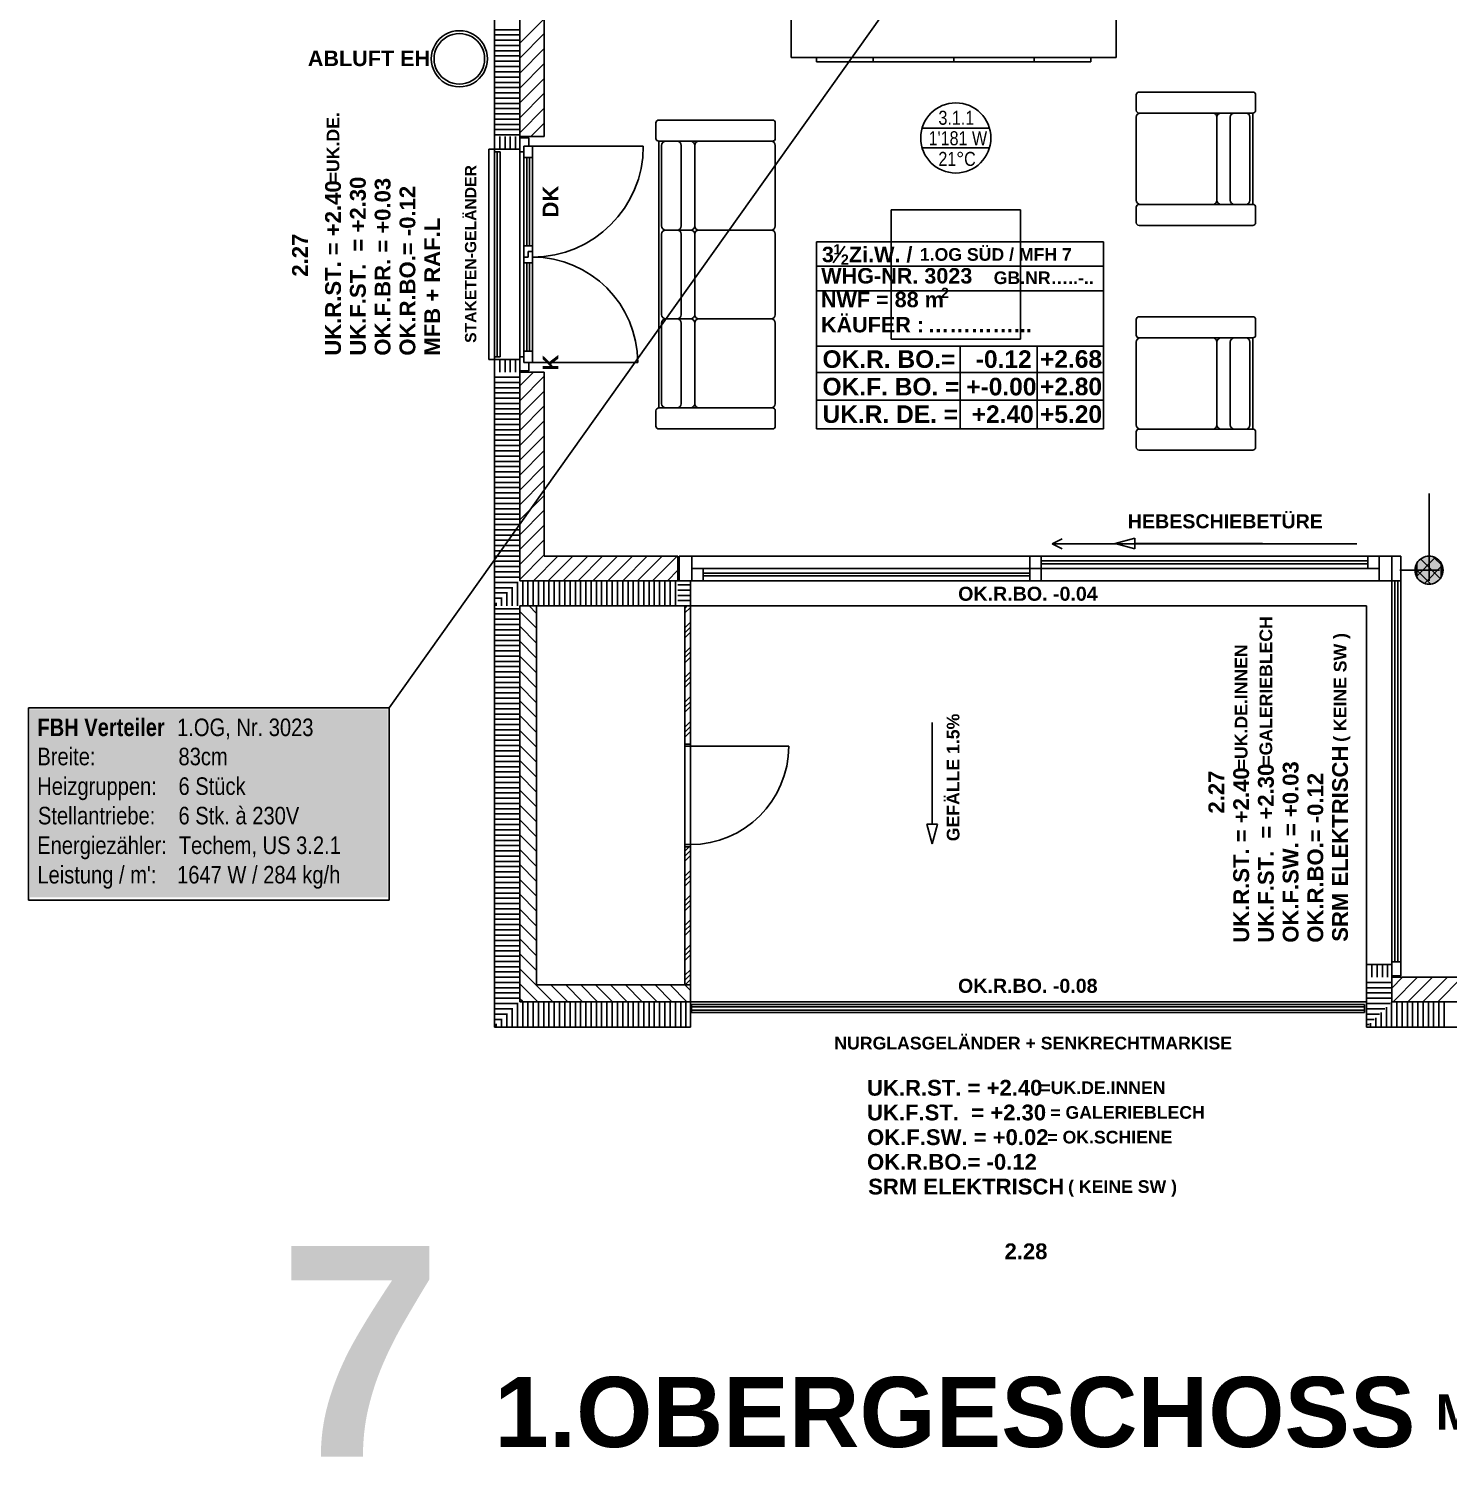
# Model space of a CAD drawing. Extents: x -13068 to 19137, y -13507 to 12485.
# Drawn here: x -13068 to -2957, y -12809 to -2637 of the extents above; entities that cross this region are included whole.
import ezdxf

# ---------------------------------------------------------------- set-up
doc = ezdxf.new("R2010")
doc.units = 0
doc.header["$LTSCALE"] = 50
doc.layers.get('0').update_dxf_attribs({"lineweight": 18})
for name, color, linetype, lineweight, true_color in [('A04_1.OGHaus 7$0$010 Aussenwände', 9, 'Continuous', 25, 0x808080), ('A04_1.OGHaus 7$0$010 Aussenwände Bauteilschraffuren', 9, 'Continuous', 25, 0x808080), ('A04_1.OGHaus 7$0$010 Aussenwände Schichttrennlinien', 9, 'Continuous', 25, 0x808080), ('A04_1.OGHaus 7$0$010 Fenster', 9, 'Continuous', 25, 0x808080), ('A04_1.OGHaus 7$0$010 Türen', 9, 'Continuous', 25, 0x808080), ('A04_1.OGHaus 7$0$020 Stützen', 9, 'Continuous', 25, 0x808080), ('A04_1.OGHaus 7$0$020 Stützen Bauteilschraffuren', 9, 'Continuous', 25, 0x808080), ('A04_1.OGHaus 7$0$060 Möbel Einbau', 9, 'Continuous', 25, 0x808080), ('A04_1.OGHaus 7$0$065 Möbel Einrichtung', 9, 'Continuous', 25, 0x808080), ('A04_1.OGHaus 7$0$090 Schraffuren Bauteilschraffuren', 9, 'Continuous', 25, 0x808080), ('A04_1.OGHaus 7$0$155 Beschriftungen Projekt', 9, 'Continuous', 25, 0x808080), ('A_OG01_Haus 7$0$MRI XREF', 9, 'Continuous', 25, 0x808080), ('H-RAUMNUMMERN', 240, 'Continuous', 25, 0xff003f), ('H-TEXT', 240, 'Continuous', 25, 0xff003f), ('MRI XREF', 9, 'Continuous', 25, 0x808080)]:
    doc.layers.add(name, color=color, linetype=linetype, lineweight=lineweight, true_color=true_color)
doc.styles.add('MRI', font='ARIALN.TTF')
doc.styles.get("Standard").update_dxf_attribs({"font": 'ARIALN.TTF'})

# ---------------------------------------------------------------- blocks, each defined once
blk = doc.blocks.new('Blockreferenz-A0MMLJN3LK', base_point=(-11667, -13507))
at = {"layer": 'A04_1.OGHaus 7$0$010 Aussenwände', "color": 0, "linetype": 'ByBlock', "lineweight": -2}
for p, q in [((-9750, -1555), (-9750, -3405)), ((-9395, -3405), (-9395, -2345)), ((-9750, -3405), (-9750, -3495)), ((-9570, -3405), (-9570, -3495)), ((-9570, -3495), (-9570, -3405)), ((-9570, -3405), (-9505, -3405)), ((-9505, -3405), (-9395, -3405)), ((-9750, -3495), (-9570, -3495)), ((-9750, -3515), (-9710, -3515)), ((-9750, -4975), (-9750, -3515)), ((-9730, -4975), (-9730, -3515)), ((-9710, -3515), (-9710, -4975)), ((-9710, -4975), (-9750, -4975)), ((-9750, -5085), (-9750, -4995)), ((-9750, -4995), (-9570, -4995)), ((-9750, -5085), (-9750, -6750)), ((-9570, -5085), (-9570, -4995)), ((-9570, -4995), (-9570, -5085)), ((-9570, -5085), (-9505, -5085)), ((-9505, -5085), (-9395, -5085)), ((-9395, -6395), (-9395, -5085)), ((-8445, -6395), (-9395, -6395)), ((-8445, -6570), (-8445, -6395)), ((-3360, -6570), (-3360, -6395)), ((-8445, -6570), (-8355, -6570)), ((-8355, -6570), (-8445, -6570)), ((-8355, -6750), (-8355, -6570)), ((-3360, -6750), (-3360, -6570)), ((-9750, -6750), (-9750, -9750)), ((-9570, -6750), (-9450, -6750)), ((-9570, -6750), (-8445, -6750)), ((-9450, -9450), (-9450, -6750)), ((-8445, -6750), (-8355, -6750)), ((-8395, -6750), (-8395, -7735)), ((-8355, -6750), (-8395, -6750)), ((-8355, -7735), (-8355, -6750)), ((-8355, -7735), (-8395, -7735)), ((-8355, -8465), (-8395, -8465)), ((-8395, -8465), (-8395, -9450)), ((-8355, -9450), (-8355, -8465)), ((-3540, -9395), (-3540, -9305)), ((-3540, -9305), (-3360, -9305)), ((-3360, -9395), (-3360, -9305)), ((-3360, -9305), (-3360, -9395)), ((-8395, -9450), (-9450, -9450)), ((-8355, -9570), (-8355, -9450)), ((-3540, -9395), (-3540, -9750)), ((-3360, -9395), (-3295, -9395)), ((-3295, -9395), (-3185, -9395)), ((-2575, -9395), (-3185, -9395)), ((-8355, -9570), (-3540, -9570)), ((-8355, -9750), (-8355, -9570)), ((-3555, -9590), (-8346, -9590)), ((-3555, -9645), (-8346, -9645)), ((-9750, -9750), (-8355, -9750)), ((-3540, -9750), (-2575, -9750))]:
    blk.add_line(p, q, dxfattribs=at)
for major_axis in [(0, 200), (0, 200), (0, 200), (0, 200), (0, 180), (0, 180), (0, 180), (0, 180), (0, -200), (0, -200), (0, -200), (0, -200), (0, -180), (0, -180), (0, -180), (0, -180)]:
    blk.add_ellipse((-10000, -2852), major_axis=major_axis, ratio=1, start_param=0, end_param=3.141593, dxfattribs=at)
at = {"layer": 'A04_1.OGHaus 7$0$010 Aussenwände Bauteilschraffuren', "color": 0, "linetype": 'ByBlock', "lineweight": -2}
for p, q in [((-9750, -2645), (-9570, -2645)), ((-9570, -2742), (-9395, -2567)), ((-9750, -2682), (-9570, -2682)), ((-9750, -2720), (-9570, -2720)), ((-9570, -2848), (-9395, -2673)), ((-9750, -2757), (-9570, -2757)), ((-9750, -2795), (-9570, -2795)), ((-9750, -2832), (-9570, -2832)), ((-9570, -2955), (-9395, -2780)), ((-9750, -2870), (-9570, -2870)), ((-9750, -2907), (-9570, -2907)), ((-9750, -2945), (-9570, -2945)), ((-9570, -3061), (-9395, -2886)), ((-9750, -2982), (-9570, -2982)), ((-9750, -3020), (-9570, -3020)), ((-9570, -3167), (-9395, -2992)), ((-9750, -3057), (-9570, -3057)), ((-9750, -3095), (-9570, -3095)), ((-9750, -3132), (-9570, -3132)), ((-9570, -3273), (-9395, -3098)), ((-9750, -3170), (-9570, -3170)), ((-9750, -3207), (-9570, -3207)), ((-9750, -3245), (-9570, -3245)), ((-9570, -3379), (-9395, -3204)), ((-9750, -3282), (-9570, -3282)), ((-9750, -3320), (-9570, -3320)), ((-9490, -3405), (-9395, -3310)), ((-9750, -3357), (-9570, -3357)), ((-9750, -3395), (-9570, -3395)), ((-9712, -3405), (-9712, -3495)), ((-9675, -3405), (-9675, -3495)), ((-9638, -3405), (-9638, -3495)), ((-9600, -3405), (-9600, -3495)), ((-9712, -5085), (-9712, -4995)), ((-9675, -5085), (-9675, -4995)), ((-9638, -5085), (-9638, -4995)), ((-9600, -5085), (-9600, -4995)), ((-9570, -5182), (-9473, -5085)), ((-9750, -5120), (-9570, -5120)), ((-9750, -5157), (-9570, -5157)), ((-9570, -5288), (-9395, -5113)), ((-9750, -5195), (-9570, -5195)), ((-9750, -5232), (-9570, -5232)), ((-9750, -5270), (-9570, -5270)), ((-9570, -5394), (-9395, -5219)), ((-9750, -5307), (-9570, -5307)), ((-9750, -5345), (-9570, -5345)), ((-9750, -5382), (-9570, -5382)), ((-9570, -5500), (-9395, -5325)), ((-9750, -5420), (-9570, -5420)), ((-9750, -5457), (-9570, -5457)), ((-9570, -5606), (-9395, -5431)), ((-9750, -5495), (-9570, -5495)), ((-9750, -5532), (-9570, -5532)), ((-9750, -5570), (-9570, -5570)), ((-9570, -5712), (-9395, -5537)), ((-9750, -5607), (-9570, -5607)), ((-9750, -5645), (-9570, -5645)), ((-9750, -5682), (-9570, -5682)), ((-9570, -5818), (-9395, -5643)), ((-9750, -5720), (-9570, -5720)), ((-9750, -5757), (-9570, -5757)), ((-9750, -5795), (-9570, -5795)), ((-9570, -5924), (-9395, -5749)), ((-9750, -5832), (-9570, -5832)), ((-9750, -5870), (-9570, -5870)), ((-9570, -6030), (-9395, -5855)), ((-9750, -5907), (-9570, -5907)), ((-9750, -5945), (-9570, -5945)), ((-9750, -5982), (-9570, -5982)), ((-9570, -6137), (-9395, -5962)), ((-9750, -6020), (-9570, -6020)), ((-9750, -6057), (-9570, -6057)), ((-9750, -6095), (-9570, -6095)), ((-9570, -6243), (-9395, -6068)), ((-9750, -6132), (-9570, -6132)), ((-9750, -6170), (-9570, -6170)), ((-9570, -6349), (-9395, -6174)), ((-9750, -6207), (-9570, -6207)), ((-9750, -6245), (-9570, -6245)), ((-9750, -6282), (-9570, -6282)), ((-9570, -6455), (-9395, -6280)), ((-9750, -6320), (-9570, -6320)), ((-9750, -6357), (-9570, -6357)), ((-9750, -6395), (-9570, -6395)), ((-9570, -6561), (-9395, -6386)), ((-9473, -6570), (-9298, -6395)), ((-9367, -6570), (-9192, -6395)), ((-9261, -6570), (-9086, -6395)), ((-9155, -6570), (-8980, -6395)), ((-9049, -6570), (-8874, -6395)), ((-8943, -6570), (-8768, -6395)), ((-8837, -6570), (-8662, -6395)), ((-8731, -6570), (-8556, -6395)), ((-8625, -6570), (-8450, -6395)), ((-9750, -6432), (-9570, -6432)), ((-9750, -6470), (-9570, -6470)), ((-9750, -6507), (-9570, -6507)), ((-8519, -6570), (-8445, -6496)), ((-9750, -6545), (-9570, -6545)), ((-9750, -6582), (-9582, -6582)), ((-9587, -6750), (-9587, -6587)), ((-9549, -6750), (-9549, -6570)), ((-9512, -6750), (-9512, -6570)), ((-9474, -6750), (-9474, -6570)), ((-9437, -6750), (-9437, -6570)), ((-9399, -6750), (-9399, -6570)), ((-9362, -6750), (-9362, -6570)), ((-9324, -6750), (-9324, -6570)), ((-9287, -6750), (-9287, -6570)), ((-9249, -6750), (-9249, -6570)), ((-9212, -6750), (-9212, -6570)), ((-9174, -6750), (-9174, -6570)), ((-9137, -6750), (-9137, -6570)), ((-9099, -6750), (-9099, -6570)), ((-9062, -6750), (-9062, -6570)), ((-9024, -6750), (-9024, -6570)), ((-8987, -6750), (-8987, -6570)), ((-8949, -6750), (-8949, -6570)), ((-8912, -6750), (-8912, -6570)), ((-8874, -6750), (-8874, -6570)), ((-8837, -6750), (-8837, -6570)), ((-8799, -6750), (-8799, -6570)), ((-8762, -6750), (-8762, -6570)), ((-8724, -6750), (-8724, -6570)), ((-8687, -6750), (-8687, -6570)), ((-8649, -6750), (-8649, -6570)), ((-8612, -6750), (-8612, -6570)), ((-8574, -6750), (-8574, -6570)), ((-8537, -6750), (-8537, -6570)), ((-8499, -6750), (-8499, -6570)), ((-8462, -6750), (-8462, -6570)), ((-8445, -6600), (-8355, -6600)), ((-9750, -6620), (-9620, -6620)), ((-9750, -6657), (-9657, -6657)), ((-9750, -6695), (-9695, -6695)), ((-9699, -6750), (-9699, -6699)), ((-9662, -6750), (-9662, -6662)), ((-9624, -6750), (-9624, -6624)), ((-8445, -6637), (-8355, -6637)), ((-8445, -6675), (-8355, -6675)), ((-8445, -6712), (-8355, -6712)), ((-9750, -6732), (-9732, -6732)), ((-9750, -6770), (-9570, -6770)), ((-9750, -6807), (-9570, -6807)), ((-9737, -6750), (-9737, -6737)), ((-9570, -6789), (-9450, -6909)), ((-9503, -6750), (-9450, -6803)), ((-8395, -6765), (-8380, -6750)), ((-8395, -6800), (-8355, -6760)), ((-9750, -6845), (-9570, -6845)), ((-9750, -6882), (-9570, -6882)), ((-9570, -6895), (-9450, -7015)), ((-8395, -6906), (-8355, -6866)), ((-8395, -6941), (-8355, -6901)), ((-9750, -6920), (-9570, -6920)), ((-9750, -6957), (-9570, -6957)), ((-9750, -6995), (-9570, -6995)), ((-9570, -7001), (-9450, -7121)), ((-8395, -6977), (-8355, -6937)), ((-9750, -7032), (-9570, -7032)), ((-9750, -7070), (-9570, -7070)), ((-9750, -7107), (-9570, -7107)), ((-9570, -7107), (-9450, -7227)), ((-8395, -7083), (-8355, -7043)), ((-8395, -7118), (-8355, -7078)), ((-8395, -7154), (-8355, -7114)), ((-9750, -7145), (-9570, -7145)), ((-9750, -7182), (-9570, -7182)), ((-9750, -7220), (-9570, -7220)), ((-9570, -7213), (-9450, -7333)), ((-8395, -7260), (-8355, -7220)), ((-9750, -7257), (-9570, -7257)), ((-9750, -7295), (-9570, -7295)), ((-9570, -7319), (-9450, -7439)), ((-8395, -7295), (-8355, -7255)), ((-8395, -7330), (-8355, -7290)), ((-9750, -7332), (-9570, -7332)), ((-9750, -7370), (-9570, -7370)), ((-9750, -7407), (-9570, -7407)), ((-9570, -7425), (-9450, -7545)), ((-8395, -7436), (-8355, -7396)), ((-9750, -7445), (-9570, -7445)), ((-9750, -7482), (-9570, -7482)), ((-9750, -7520), (-9570, -7520)), ((-8395, -7472), (-8355, -7432)), ((-8395, -7507), (-8355, -7467)), ((-9750, -7557), (-9570, -7557)), ((-9750, -7595), (-9570, -7595)), ((-9570, -7531), (-9450, -7651)), ((-8395, -7613), (-8355, -7573)), ((-8395, -7649), (-8355, -7609)), ((-9750, -7632), (-9570, -7632)), ((-9750, -7670), (-9570, -7670)), ((-9750, -7707), (-9570, -7707)), ((-9570, -7637), (-9450, -7757)), ((-8395, -7684), (-8355, -7644)), ((-9750, -7745), (-9570, -7745)), ((-9750, -7782), (-9570, -7782)), ((-9750, -7820), (-9570, -7820)), ((-9570, -7743), (-9450, -7863)), ((-9750, -7857), (-9570, -7857)), ((-9750, -7895), (-9570, -7895)), ((-9750, -7932), (-9570, -7932)), ((-9570, -7850), (-9450, -7970)), ((-9750, -7970), (-9570, -7970)), ((-9750, -8007), (-9570, -8007)), ((-9570, -7956), (-9450, -8076)), ((-9750, -8045), (-9570, -8045)), ((-9750, -8082), (-9570, -8082)), ((-9750, -8120), (-9570, -8120)), ((-9570, -8062), (-9450, -8182)), ((-9750, -8157), (-9570, -8157)), ((-9750, -8195), (-9570, -8195)), ((-9750, -8232), (-9570, -8232)), ((-9570, -8168), (-9450, -8288)), ((-9750, -8270), (-9570, -8270)), ((-9750, -8307), (-9570, -8307)), ((-9570, -8274), (-9450, -8394)), ((-9750, -8345), (-9570, -8345)), ((-9750, -8382), (-9570, -8382)), ((-9750, -8420), (-9570, -8420)), ((-9570, -8380), (-9450, -8500)), ((-9750, -8457), (-9570, -8457)), ((-9750, -8495), (-9570, -8495)), ((-9750, -8532), (-9570, -8532)), ((-9570, -8486), (-9450, -8606)), ((-8395, -8497), (-8363, -8465)), ((-8395, -8532), (-8355, -8492)), ((-8395, -8568), (-8355, -8528)), ((-9750, -8570), (-9570, -8570)), ((-9750, -8607), (-9570, -8607)), ((-9750, -8645), (-9570, -8645)), ((-9570, -8592), (-9450, -8712)), ((-8395, -8674), (-8355, -8634)), ((-9750, -8682), (-9570, -8682)), ((-9750, -8720), (-9570, -8720)), ((-9570, -8698), (-9450, -8818)), ((-8395, -8709), (-8355, -8669)), ((-8395, -8745), (-8355, -8705)), ((-9750, -8757), (-9570, -8757)), ((-9750, -8795), (-9570, -8795)), ((-9750, -8832), (-9570, -8832)), ((-9570, -8804), (-9450, -8924)), ((-8395, -8851), (-8355, -8811)), ((-8395, -8886), (-8355, -8846)), ((-9750, -8870), (-9570, -8870)), ((-9750, -8907), (-9570, -8907)), ((-9750, -8945), (-9570, -8945)), ((-9570, -8910), (-9450, -9030)), ((-8395, -8921), (-8355, -8881)), ((-9750, -8982), (-9570, -8982)), ((-9750, -9020), (-9570, -9020)), ((-9570, -9016), (-9450, -9136)), ((-8395, -9027), (-8355, -8987)), ((-8395, -9063), (-8355, -9023)), ((-9750, -9057), (-9570, -9057)), ((-9750, -9095), (-9570, -9095)), ((-9750, -9132), (-9570, -9132)), ((-9570, -9122), (-9450, -9242)), ((-8395, -9098), (-8355, -9058)), ((-9750, -9170), (-9570, -9170)), ((-9750, -9207), (-9570, -9207)), ((-9750, -9245), (-9570, -9245)), ((-9570, -9228), (-9450, -9348)), ((-8395, -9204), (-8355, -9164)), ((-8395, -9240), (-8355, -9200)), ((-8395, -9275), (-8355, -9235)), ((-9750, -9282), (-9570, -9282)), ((-9750, -9320), (-9570, -9320)), ((-9750, -9357), (-9570, -9357)), ((-9570, -9334), (-9452, -9452)), ((-8395, -9381), (-8355, -9341)), ((-3502, -9395), (-3502, -9305)), ((-3465, -9395), (-3465, -9305)), ((-3427, -9395), (-3427, -9305)), ((-3390, -9395), (-3390, -9305)), ((-9750, -9395), (-9570, -9395)), ((-9750, -9432), (-9570, -9432)), ((-9570, -9441), (-9505, -9505)), ((-9452, -9452), (-9334, -9570)), ((-9348, -9450), (-9228, -9570)), ((-9242, -9450), (-9122, -9570)), ((-9136, -9450), (-9016, -9570)), ((-9030, -9450), (-8910, -9570)), ((-8924, -9450), (-8804, -9570)), ((-8818, -9450), (-8698, -9570)), ((-8712, -9450), (-8592, -9570)), ((-8606, -9450), (-8486, -9570)), ((-8500, -9450), (-8380, -9570)), ((-8395, -9416), (-8355, -9376)), ((-8394, -9450), (-8355, -9489)), ((-8393, -9450), (-8355, -9412)), ((-3540, -9432), (-3360, -9432)), ((-3360, -9472), (-3283, -9395)), ((-3351, -9570), (-3176, -9395)), ((-3245, -9570), (-3070, -9395)), ((-3139, -9570), (-2964, -9395)), ((-3033, -9570), (-2858, -9395)), ((-9750, -9470), (-9570, -9470)), ((-9750, -9507), (-9570, -9507)), ((-9750, -9545), (-9570, -9545)), ((-9570, -9547), (-9558, -9558)), ((-9558, -9558), (-9547, -9570)), ((-9505, -9505), (-9441, -9570)), ((-3540, -9470), (-3360, -9470)), ((-3540, -9507), (-3360, -9507)), ((-3540, -9545), (-3360, -9545)), ((-9750, -9582), (-9582, -9582)), ((-9750, -9620), (-9620, -9620)), ((-9750, -9657), (-9657, -9657)), ((-9662, -9750), (-9662, -9662)), ((-9624, -9750), (-9624, -9624)), ((-9587, -9750), (-9587, -9587)), ((-9549, -9750), (-9549, -9570)), ((-9512, -9750), (-9512, -9570)), ((-9474, -9750), (-9474, -9570)), ((-9437, -9750), (-9437, -9570)), ((-9399, -9750), (-9399, -9570)), ((-9362, -9750), (-9362, -9570)), ((-9324, -9750), (-9324, -9570)), ((-9287, -9750), (-9287, -9570)), ((-9249, -9750), (-9249, -9570)), ((-9212, -9750), (-9212, -9570)), ((-9174, -9750), (-9174, -9570)), ((-9137, -9750), (-9137, -9570)), ((-9099, -9750), (-9099, -9570)), ((-9062, -9750), (-9062, -9570)), ((-9024, -9750), (-9024, -9570)), ((-8987, -9750), (-8987, -9570)), ((-8949, -9750), (-8949, -9570)), ((-8912, -9750), (-8912, -9570)), ((-8874, -9750), (-8874, -9570)), ((-8837, -9750), (-8837, -9570)), ((-8799, -9750), (-8799, -9570)), ((-8762, -9750), (-8762, -9570)), ((-8724, -9750), (-8724, -9570)), ((-8687, -9750), (-8687, -9570)), ((-8649, -9750), (-8649, -9570)), ((-8612, -9750), (-8612, -9570)), ((-8574, -9750), (-8574, -9570)), ((-8537, -9750), (-8537, -9570)), ((-8499, -9750), (-8499, -9570)), ((-8462, -9750), (-8462, -9570)), ((-8424, -9750), (-8424, -9570)), ((-8387, -9750), (-8387, -9570)), ((-3540, -9582), (-3372, -9582)), ((-3540, -9620), (-3410, -9620)), ((-3540, -9657), (-3447, -9657)), ((-3437, -9750), (-3437, -9647)), ((-3399, -9750), (-3399, -9609)), ((-3362, -9750), (-3362, -9572)), ((-3324, -9750), (-3324, -9570)), ((-3287, -9750), (-3287, -9570)), ((-3249, -9750), (-3249, -9570)), ((-3212, -9750), (-3212, -9570)), ((-3174, -9750), (-3174, -9570)), ((-3137, -9750), (-3137, -9570)), ((-3099, -9750), (-3099, -9570)), ((-3062, -9750), (-3062, -9570)), ((-3024, -9750), (-3024, -9570)), ((-2987, -9750), (-2987, -9570)), ((-9750, -9695), (-9695, -9695)), ((-9750, -9732), (-9732, -9732)), ((-9737, -9750), (-9737, -9737)), ((-9699, -9750), (-9699, -9699)), ((-3540, -9695), (-3485, -9695)), ((-3540, -9732), (-3522, -9732)), ((-3512, -9750), (-3512, -9722)), ((-3474, -9750), (-3474, -9684))]:
    blk.add_line(p, q, dxfattribs=at)
at = {"layer": 'A04_1.OGHaus 7$0$010 Aussenwände Schichttrennlinien', "color": 0, "linetype": 'ByBlock', "lineweight": -2}
for p, q in [((-9570, -1555), (-9570, -3405)), ((-9570, -3495), (-9750, -3495)), ((-9570, -4995), (-9750, -4995)), ((-9570, -5085), (-9570, -6570)), ((-9570, -6570), (-8445, -6570)), ((-8355, -6570), (-8355, -6750)), ((-9570, -6750), (-9570, -9570)), ((-3360, -9305), (-3540, -9305)), ((-8395, -9450), (-8355, -9450)), ((-3360, -9395), (-3360, -9570)), ((-9570, -9570), (-8379, -9570)), ((-8379, -9570), (-8355, -9570)), ((-3360, -9570), (-2575, -9570))]:
    blk.add_line(p, q, dxfattribs=at)
at = {"layer": 'A04_1.OGHaus 7$0$010 Aussenwände Schichttrennlinien', "color": 0, "lineweight": -2}
for p, q in [((-9570, -3405), (-9570, -3405)), ((-9570, -5085), (-9570, -5085)), ((-8445, -6570), (-8445, -6570)), ((-3360, -9395), (-3360, -9395))]:
    blk.add_line(p, q, dxfattribs=at)
at = {"layer": 'A04_1.OGHaus 7$0$010 Fenster', "color": 0, "linetype": 'ByBlock', "lineweight": -2}
for p, q in [((-9570, -3405), (-9505, -3405)), ((-9570, -3495), (-9570, -3405)), ((-9570, -3515), (-9570, -3415)), ((-9570, -3415), (-9505, -3415)), ((-9505, -3415), (-9505, -3475)), ((-9750, -3495), (-9790, -3495)), ((-9790, -3495), (-9790, -4995)), ((-9750, -3495), (-9750, -4995)), ((-9570, -4975), (-9570, -3515)), ((-9540, -3515), (-9570, -3515)), ((-9505, -3475), (-9540, -3475)), ((-9540, -3475), (-9540, -3515)), ((-9540, -3475), (-9480, -3475)), ((-9540, -3555), (-9540, -3475)), ((-9540, -4185), (-9540, -3555)), ((-9480, -3555), (-9540, -3555)), ((-9520, -4185), (-9520, -3555)), ((-9500, -3555), (-9500, -4185)), ((-9480, -3475), (-9480, -3555)), ((-9480, -3475), (-8690, -3475)), ((-9480, -3555), (-9480, -4185)), ((-9540, -4265), (-9540, -4185)), ((-9540, -4185), (-9480, -4185)), ((-9510, -4265), (-9540, -4265)), ((-9540, -4305), (-9540, -4265)), ((-9540, -4265), (-9510, -4265)), ((-9510, -4225), (-9510, -4265)), ((-9480, -4225), (-9510, -4225)), ((-9510, -4265), (-9510, -4225)), ((-9510, -4225), (-9480, -4225)), ((-9480, -4185), (-9480, -4225)), ((-9480, -4225), (-9480, -4305)), ((-9540, -4935), (-9540, -4305)), ((-9480, -4305), (-9540, -4305)), ((-9520, -4935), (-9520, -4305)), ((-9500, -4305), (-9500, -4935)), ((-9480, -4305), (-9480, -4935)), ((-9570, -5075), (-9570, -4975)), ((-9570, -4975), (-9540, -4975)), ((-9540, -4935), (-9480, -4935)), ((-9540, -5015), (-9540, -4935)), ((-9540, -4975), (-9540, -5015)), ((-9480, -4935), (-9480, -5015)), ((-9790, -4995), (-9750, -4995)), ((-9570, -4995), (-9570, -5085)), ((-9505, -5075), (-9570, -5075)), ((-9570, -5085), (-9505, -5085)), ((-9540, -5015), (-9505, -5015)), ((-9480, -5015), (-9540, -5015)), ((-9505, -5015), (-9505, -5075)), ((-9480, -5015), (-8730, -5015)), ((-5778, -6308), (-5708, -6273)), ((-8445, -6570), (-8445, -6395)), ((-8435, -6395), (-8345, -6395)), ((-8435, -6570), (-8435, -6395)), ((-8345, -6395), (-3450, -6395)), ((-8345, -6395), (-8345, -6570)), ((-5938, -6439), (-5938, -6395)), ((-5938, -6395), (-5858, -6395)), ((-5858, -6395), (-3530, -6395)), ((-5858, -6395), (-5858, -6483)), ((-5778, -6308), (-3610, -6308)), ((-5778, -6308), (-5708, -6343)), ((-3530, -6483), (-3530, -6395)), ((-3530, -6395), (-3450, -6395)), ((-3450, -6570), (-3450, -6395)), ((-3450, -6395), (-3360, -6395)), ((-3450, -6395), (-3450, -6483)), ((-3360, -6570), (-3360, -6395)), ((-3360, -6395), (-3360, -6570)), ((-3295, -6395), (-3360, -6395)), ((-3295, -6570), (-3295, -6395)), ((-8345, -6570), (-8345, -6483)), ((-8345, -6483), (-8265, -6483)), ((-8265, -6483), (-5938, -6483)), ((-8265, -6483), (-8265, -6570)), ((-5938, -6483), (-5938, -6439)), ((-5938, -6570), (-5938, -6483)), ((-5938, -6483), (-5858, -6483)), ((-5858, -6483), (-5938, -6483)), ((-5858, -6429), (-3530, -6429)), ((-3530, -6449), (-5858, -6449)), ((-5858, -6483), (-5858, -6526)), ((-3530, -6483), (-5858, -6483)), ((-3450, -6483), (-3530, -6483)), ((-8355, -6570), (-8445, -6570)), ((-8345, -6570), (-8435, -6570)), ((-3450, -6570), (-8345, -6570)), ((-8265, -6570), (-8345, -6570)), ((-8265, -6516), (-5938, -6516)), ((-5938, -6536), (-8265, -6536)), ((-5938, -6570), (-8265, -6570)), ((-5858, -6570), (-5938, -6570)), ((-5858, -6526), (-5858, -6570)), ((-3360, -6570), (-3450, -6570)), ((-3360, -6570), (-3360, -9285)), ((-3360, -6570), (-3295, -6570)), ((-3338, -6570), (-3338, -9285)), ((-3318, -9285), (-3318, -6570)), ((-3295, -9285), (-3295, -6570)), ((-3295, -9285), (-3360, -9285)), ((-3360, -9285), (-3360, -9385)), ((-3360, -9305), (-3360, -9395)), ((-3295, -9385), (-3295, -9285)), ((-3360, -9385), (-3295, -9385)), ((-3360, -9395), (-3295, -9395))]:
    blk.add_line(p, q, dxfattribs=at)
for centre, major_axis in [((-9480, -3475), (0, -790)), ((-9480, -5015), (750, 0))]:
    blk.add_ellipse(centre, major_axis=major_axis, ratio=1, start_param=0, end_param=1.570796, dxfattribs=at)
at = {"layer": 'A04_1.OGHaus 7$0$010 Türen', "color": 0, "linetype": 'ByBlock', "lineweight": -2}
for p, q in [((-8395, -7735), (-8395, -7775)), ((-8355, -7735), (-8395, -7735)), ((-8355, -7735), (-8395, -7735)), ((-8395, -7775), (-8395, -7750)), ((-8395, -7750), (-8355, -7750)), ((-8395, -7750), (-8355, -7750)), ((-8395, -8450), (-8395, -7750)), ((-8355, -7750), (-8355, -7735)), ((-8355, -7750), (-8355, -8450)), ((-8355, -7750), (-7655, -7750)), ((-8395, -8465), (-8395, -8425)), ((-8395, -8425), (-8395, -8450)), ((-8395, -8450), (-8355, -8450)), ((-8355, -8450), (-8395, -8450)), ((-8355, -8465), (-8395, -8465)), ((-8355, -8465), (-8395, -8465)), ((-8355, -8450), (-8355, -8465))]:
    blk.add_line(p, q, dxfattribs=at)
blk.add_ellipse((-8355, -7750), major_axis=(0, -700), ratio=1, start_param=0, end_param=1.570796, dxfattribs=at)
at = {"layer": 'A04_1.OGHaus 7$0$020 Stützen', "color": 0, "linetype": 'ByBlock', "lineweight": -2}
for major_axis in [(100, 0), (-100, 0)]:
    blk.add_ellipse((-3095, -6495), major_axis=major_axis, ratio=1, start_param=0, end_param=3.141593, dxfattribs=at)
at = {"layer": 'A04_1.OGHaus 7$0$020 Stützen Bauteilschraffuren', "color": 0, "linetype": 'ByBlock', "lineweight": -2}
for p, q in [((-3185, -6539), (-3051, -6405)), ((-3000, -6465), (-3065, -6400)), ((-3082, -6594), (-3194, -6482)), ((-3015, -6555), (-3155, -6415)), ((-3128, -6589), (-3001, -6462))]:
    blk.add_line(p, q, dxfattribs=at)
for points in [[(-3140, -6584), (-3154, -6414), (-3140, -6406)], [(-3126, -6590), (-3140, -6406), (-3126, -6400)], [(-3140, -6584), (-3140, -6406), (-3126, -6590)], [(-3111, -6594), (-3126, -6400), (-3111, -6396)], [(-3126, -6590), (-3126, -6400), (-3111, -6594)], [(-3095, -6595), (-3111, -6396), (-3095, -6395)], [(-3111, -6594), (-3111, -6396), (-3095, -6595)], [(-3095, -6595), (-3095, -6395), (-3079, -6594)], [(-3079, -6594), (-3095, -6395), (-3079, -6396)], [(-3079, -6594), (-3079, -6396), (-3064, -6590)], [(-3064, -6590), (-3079, -6396), (-3064, -6400)], [(-3064, -6590), (-3064, -6400), (-3050, -6584)], [(-3050, -6584), (-3064, -6400), (-3050, -6406)], [(-3050, -6584), (-3050, -6406), (-3036, -6576)], [(-3036, -6576), (-3050, -6406), (-3036, -6414)], [(-3194, -6511), (-3195, -6495), (-3194, -6479)], [(-3190, -6526), (-3194, -6479), (-3190, -6464)], [(-3194, -6511), (-3194, -6479), (-3190, -6526)], [(-3184, -6540), (-3190, -6464), (-3184, -6450)], [(-3190, -6526), (-3190, -6464), (-3184, -6540)], [(-3176, -6554), (-3184, -6450), (-3176, -6436)], [(-3184, -6540), (-3184, -6450), (-3176, -6554)], [(-3166, -6566), (-3176, -6436), (-3166, -6424)], [(-3176, -6554), (-3176, -6436), (-3166, -6566)], [(-3154, -6576), (-3166, -6424), (-3154, -6414)], [(-3166, -6566), (-3166, -6424), (-3154, -6576)], [(-3154, -6576), (-3154, -6414), (-3140, -6584)], [(-3036, -6576), (-3036, -6414), (-3024, -6566)], [(-3024, -6566), (-3036, -6414), (-3024, -6424)], [(-3024, -6566), (-3024, -6424), (-3014, -6554)], [(-3014, -6554), (-3024, -6424), (-3014, -6436)], [(-3014, -6554), (-3014, -6436), (-3006, -6540)], [(-3006, -6540), (-3014, -6436), (-3006, -6450)], [(-3006, -6540), (-3006, -6450), (-3000, -6526)], [(-3000, -6526), (-3006, -6450), (-3000, -6464)], [(-3000, -6526), (-3000, -6464), (-2996, -6511)], [(-2996, -6511), (-3000, -6464), (-2996, -6479)], [(-2996, -6511), (-2996, -6479), (-2995, -6495)]]:
    blk.add_solid(points, dxfattribs=at)
at = {"layer": 'A04_1.OGHaus 7$0$060 Möbel Einbau', "color": 0, "linetype": 'ByBlock', "lineweight": -2}
for p, q in [((-3095, -6570), (-3095, -5948)), ((-5330, -6305), (-5190, -6268)), ((-5330, -6305), (-5190, -6343)), ((-5190, -6268), (-5190, -6343)), ((-4281, -6305), (-5190, -6305)), ((-3021, -6495), (-3303, -6495)), ((-8355, -6750), (-3540, -6750)), ((-3540, -9305), (-3540, -6750)), ((-6633, -7581), (-6633, -8304)), ((-6633, -8444), (-6670, -8304)), ((-6670, -8304), (-6595, -8304)), ((-6633, -8444), (-6595, -8304))]:
    blk.add_line(p, q, dxfattribs=at)
at = {"layer": 'A04_1.OGHaus 7$0$065 Möbel Einrichtung', "color": 0, "linetype": 'ByBlock', "lineweight": -2}
for p, q in [((-7637, -2375), (-7637, -2842)), ((-5323, -2842), (-5323, -2375)), ((-7637, -2842), (-5323, -2842)), ((-7457, -2842), (-5503, -2842)), ((-7457, -2875), (-7457, -2842)), ((-7054, -2842), (-7054, -2875)), ((-6480, -2842), (-6480, -2875)), ((-5906, -2842), (-5906, -2875)), ((-5503, -2842), (-5503, -2875)), ((-5503, -2875), (-7457, -2875)), ((-5180, -3219), (-5180, -3109)), ((-5160, -3089), (-4350, -3089)), ((-4330, -3109), (-4330, -3219)), ((-4350, -3239), (-5160, -3239)), ((-5150, -3239), (-4635, -3239)), ((-4400, -3239), (-4575, -3239)), ((-4350, -3239), (-4350, -3889)), ((-8600, -3419), (-8600, -3309)), ((-8580, -3289), (-7770, -3289)), ((-7750, -3309), (-7750, -3419)), ((-5180, -3859), (-5180, -3269)), ((-4605, -3269), (-4605, -3859)), ((-4605, -3269), (-4605, -3859)), ((-4510, -3269), (-4510, -3859)), ((-4370, -3859), (-4370, -3269)), ((-7770, -3439), (-8580, -3439)), ((-8580, -5339), (-8580, -3439)), ((-8354, -3439), (-8530, -3439)), ((-8294, -3439), (-7780, -3439)), ((-8560, -3469), (-8560, -4042)), ((-8420, -4042), (-8420, -3469)), ((-8324, -4042), (-8324, -3469)), ((-8324, -4042), (-8324, -3469)), ((-7750, -3469), (-7750, -4042)), ((-6005, -3929), (-6925, -3929)), ((-6925, -3929), (-6925, -4849)), ((-6005, -4849), (-6005, -3929)), ((-5180, -4019), (-5180, -3909)), ((-5160, -3889), (-4350, -3889)), ((-4635, -3889), (-5150, -3889)), ((-4575, -3889), (-4400, -3889)), ((-4330, -3909), (-4330, -4019)), ((-4350, -4039), (-5160, -4039)), ((-8560, -4102), (-8560, -4675)), ((-8354, -4072), (-8530, -4072)), ((-8530, -4072), (-8354, -4072)), ((-8420, -4675), (-8420, -4102)), ((-8324, -4675), (-8324, -4102)), ((-8324, -4675), (-8324, -4102)), ((-8294, -4072), (-7780, -4072)), ((-7780, -4072), (-8294, -4072)), ((-7750, -4102), (-7750, -4675)), ((-8560, -4735), (-8560, -5309)), ((-8354, -4705), (-8530, -4705)), ((-8530, -4705), (-8354, -4705)), ((-8420, -5309), (-8420, -4735)), ((-8324, -5309), (-8324, -4735)), ((-8324, -5309), (-8324, -4735)), ((-8294, -4705), (-7780, -4705)), ((-7780, -4705), (-8294, -4705)), ((-7750, -4735), (-7750, -5309)), ((-5180, -4820), (-5180, -4710)), ((-5160, -4690), (-4350, -4690)), ((-4330, -4710), (-4330, -4820)), ((-6925, -4849), (-6005, -4849)), ((-5180, -5460), (-5180, -4870)), ((-4350, -4840), (-5160, -4840)), ((-5150, -4840), (-4635, -4840)), ((-4605, -4870), (-4605, -5460)), ((-4605, -4870), (-4605, -5460)), ((-4400, -4840), (-4575, -4840)), ((-4510, -4870), (-4510, -5460)), ((-4370, -5460), (-4370, -4870)), ((-4350, -4840), (-4350, -5490)), ((-8600, -5469), (-8600, -5359)), ((-8580, -5339), (-7770, -5339)), ((-8530, -5339), (-8354, -5339)), ((-7780, -5339), (-8294, -5339)), ((-7750, -5359), (-7750, -5469)), ((-7770, -5489), (-8580, -5489)), ((-5160, -5490), (-4350, -5490)), ((-4635, -5490), (-5150, -5490)), ((-4575, -5490), (-4400, -5490)), ((-5180, -5620), (-5180, -5510)), ((-4330, -5510), (-4330, -5620)), ((-4350, -5640), (-5160, -5640))]:
    blk.add_line(p, q, dxfattribs=at)
for centre, major_axis in [((-5160, -3109), (0, 20)), ((-4350, -3109), (20, 0)), ((-5160, -3219), (-20, 0)), ((-5150, -3269), (0, 30)), ((-4635, -3269), (30, 0)), ((-4575, -3269), (0, 30)), ((-4480, -3269), (0, 30)), ((-4400, -3269), (30, 0)), ((-4350, -3219), (0, -20)), ((-8580, -3309), (0, 20)), ((-7770, -3309), (20, 0)), ((-8580, -3419), (-20, 0)), ((-8530, -3469), (0, 30)), ((-8450, -3469), (30, 0)), ((-8354, -3469), (30, 0)), ((-8294, -3469), (0, 30)), ((-7780, -3469), (30, 0)), ((-7770, -3419), (0, -20)), ((-5150, -3859), (-30, 0)), ((-4635, -3859), (0, -30)), ((-4575, -3859), (-30, 0)), ((-4480, -3859), (-30, 0)), ((-4400, -3859), (0, -30)), ((-5160, -3909), (0, 20)), ((-4350, -3909), (20, 0)), ((-8530, -4042), (-30, 0)), ((-8450, -4042), (0, -30)), ((-8354, -4042), (0, -30)), ((-8294, -4042), (-30, 0)), ((-7780, -4042), (0, -30)), ((-5160, -4019), (-20, 0)), ((-4350, -4019), (0, -20)), ((-8530, -4102), (0, 30)), ((-8450, -4102), (30, 0)), ((-8354, -4102), (30, 0)), ((-8294, -4102), (0, 30)), ((-7780, -4102), (30, 0)), ((-8530, -4675), (-30, 0)), ((-8450, -4675), (0, -30)), ((-8354, -4675), (0, -30)), ((-8294, -4675), (-30, 0)), ((-7780, -4675), (0, -30)), ((-8530, -4735), (0, 30)), ((-8450, -4735), (30, 0)), ((-8354, -4735), (30, 0)), ((-8294, -4735), (0, 30)), ((-7780, -4735), (30, 0)), ((-5160, -4710), (0, 20)), ((-4350, -4710), (20, 0)), ((-5160, -4820), (-20, 0)), ((-5150, -4870), (0, 30)), ((-4635, -4870), (30, 0)), ((-4575, -4870), (0, 30)), ((-4480, -4870), (0, 30)), ((-4400, -4870), (30, 0)), ((-4350, -4820), (0, -20)), ((-8580, -5359), (0, 20)), ((-8530, -5309), (-30, 0)), ((-8450, -5309), (0, -30)), ((-8354, -5309), (0, -30)), ((-8294, -5309), (-30, 0)), ((-7780, -5309), (0, -30)), ((-7770, -5359), (20, 0)), ((-8580, -5469), (-20, 0)), ((-7770, -5469), (0, -20)), ((-5150, -5460), (-30, 0)), ((-5160, -5510), (0, 20)), ((-4635, -5460), (0, -30)), ((-4575, -5460), (-30, 0)), ((-4480, -5460), (-30, 0)), ((-4400, -5460), (0, -30)), ((-4350, -5510), (20, 0)), ((-5160, -5620), (-20, 0)), ((-4350, -5620), (0, -20))]:
    blk.add_ellipse(centre, major_axis=major_axis, ratio=1, start_param=0, end_param=1.570796, dxfattribs=at)
at = {"layer": 'A04_1.OGHaus 7$0$090 Schraffuren Bauteilschraffuren', "color": 0, "linetype": 'ByBlock', "lineweight": -2}
for p, q in [((-8346, -9645), (-8346, -9590)), ((-8346, -9590), (-3555, -9590)), ((-3555, -9605), (-8346, -9605)), ((-8346, -9605), (-8346, -9630)), ((-8346, -9630), (-3555, -9630)), ((-3555, -9645), (-8346, -9645)), ((-3555, -9590), (-3555, -9645)), ((-3555, -9630), (-3555, -9605))]:
    blk.add_line(p, q, dxfattribs=at)
at = {"layer": 'A04_1.OGHaus 7$0$155 Beschriftungen Projekt', "color": 0, "linetype": 'ByBlock', "lineweight": -2}
for p, q in [((-7457, -4900), (-7457, -4156)), ((-7457, -4156), (-5414, -4156)), ((-5414, -4156), (-5414, -4900)), ((-7337, -4305), (-7254, -4186)), ((-7457, -4330), (-5414, -4330)), ((-7457, -4504), (-5414, -4504)), ((-7457, -4900), (-5414, -4900)), ((-7457, -5489), (-7457, -4900)), ((-6433, -4900), (-6433, -5489)), ((-5885, -4900), (-5885, -5489)), ((-5414, -4900), (-5414, -5489)), ((-7457, -5087), (-5414, -5087)), ((-5414, -5283), (-7457, -5283)), ((-5414, -5489), (-7457, -5489))]:
    blk.add_line(p, q, dxfattribs=at)
at = {"layer": 'A04_1.OGHaus 7$0$155 Beschriftungen Projekt', "color": 0, "lineweight": -2, "attachment_point": 1}
for s, insert, char_height in [('{\\fArial|b1|i0;ABLUFT EH}', (-11079, -2794), 110), ('{\\fArial|b1|i0;3}', (-7418, -4191), 110), ('{\\fArial|b1|i0;1}', (-7336, -4173), 72.6), ('{\\fArial|b1|i0;2 }', (-7283, -4246), 72.6), ('{\\fArial|b1|i0;Zi.W. / }', (-7226, -4191), 110), ('{\\fArial|b1|i0;1.OG SÜD / MFH 7}', (-6721, -4201), 90), ('{\\fArial|b1|i0;WHG-NR. 3023}', (-7423, -4343), 110), ('{\\fArial|b1|i0;NWF = 88 m}', (-7425, -4512), 110), ('{\\fArial|b1|i0;2}', (-6570, -4483), 72.6), ('{\\fArial|b1|i0;KÄUFER : }', (-7425, -4691), 110), ('{\\fArial|b1|i0;…………...}', (-6666, -4691), 110), ('{\\fArial|b1|i0;OK.R. BO.=   -0.12}', (-7414, -4929), 125), ('{\\fArial|b1|i0;+2.68}', (-5865, -4928), 125), ('{\\fArial|b1|i0;OK.F. BO. = +-0.00}', (-7414, -5125), 125), ('{\\fArial|b1|i0;+2.80}', (-5865, -5124), 125), ('{\\fArial|b1|i0;UK.R. DE. =  +2.40}', (-7414, -5321), 125), ('{\\fArial|b1|i0;+5.20}', (-5865, -5321), 125), ('{\\fArial|b1|i0;HEBESCHIEBETÜRE}', (-5240, -6097), 100), ('{\\fArial|b1|i0;OK.R.BO. -0.04}', (-6448, -6613), 100), ('{\\fArial|b1|i0;OK.R.BO. -0.08}', (-6449, -9406), 100), ('{\\fArial|b1|i0;NURGLASGELÄNDER + SENKRECHTMARKISE}', (-7330, -9819), 90), ('{\\fArial|b1|i0;UK.R.ST. = +2.40}', (-7097, -10126), 112.5), ('{\\fArial|b1|i0;=UK.DE.INNEN}', (-5862, -10137), 90), ('{\\fArial|b1|i0;UK.F.ST.  = +2.30 }', (-7097, -10302), 112.5), ('{\\fArial|b1|i0;= GALERIEBLECH}', (-5792, -10313), 90), ('{\\fArial|b1|i0;OK.F.SW. = +0.02}', (-7097, -10478), 112.5), ('{\\fArial|b1|i0;= OK.SCHIENE}', (-5813, -10489), 90), ('{\\fArial|b1|i0;OK.R.BO.= -0.12}', (-7097, -10654), 112.5), ('{\\fArial|b1|i0;SRM ELEKTRISCH}', (-7089, -10830), 112.5), ('{\\fArial|b1|i0;( KEINE SW )}', (-5665, -10841), 90), ('{\\fArial|b1|i0;2.28}', (-6118, -11291), 112.5), ('{\\fArial|b1|i0;1.OBERGESCHOSS }', (-9751, -12242), 500), ('{\\fArial|b1|i0;MFH SCHÜTZENSTRASSE 7 / 3052 ZOLLIKOFEN}', (-3048, -12367), 250)]:
    blk.add_mtext(s, dxfattribs=dict(at, insert=insert, char_height=char_height))
at = {"layer": 'A04_1.OGHaus 7$0$155 Beschriftungen Projekt', "color": 0, "lineweight": -2, "attachment_point": 1, "rotation": 90}
for s, insert, char_height in [('{\\fArial|b1|i0;=UK.DE.}', (-10945, -3732), 90), ('{\\fArial|b1|i0;STAKETEN-GELÄNDER}', (-9960, -4876), 80), ('{\\fArial|b1|i0;UK.R.ST. = +2.40}', (-10956, -4967), 112.5), ('{\\fArial|b1|i0;UK.F.ST.  = +2.30}', (-10779, -4967), 112.5), ('{\\fArial|b1|i0;OK.F.BR. = +0.03}', (-10603, -4967), 112.5), ('{\\fArial|b1|i0;DK}', (-9407, -3983), 112.5), ('{\\fArial|b1|i0;OK.R.BO.= -0.12}', (-10426, -4967), 112.5), ('{\\fArial|b1|i0;MFB + RAF.L}', (-10250, -4967), 112.5), ('{\\fArial|b1|i0;2.27}', (-11191, -4404), 112.5), ('{\\fArial|b1|i0;K}', (-9407, -5073), 112.5), ('{\\fArial|b1|i0;=GALERIEBLECH}', (-4302, -7888), 90), ('{\\fArial|b1|i0;( KEINE SW )}', (-3773, -7718), 90), ('{\\fArial|b1|i0;=UK.DE.INNEN}', (-4478, -7914), 90), ('{\\fArial|b1|i0;GEFÄLLE 1.5%}', (-6529, -8426), 90), ('{\\fArial|b1|i0;SRM ELEKTRISCH}', (-3785, -9142), 112.5), ('{\\fArial|b1|i0;2.27}', (-4666, -8229), 112.5), ('{\\fArial|b1|i0;UK.R.ST. = +2.40}', (-4489, -9149), 112.5), ('{\\fArial|b1|i0;UK.F.ST.  = +2.30}', (-4313, -9149), 112.5), ('{\\fArial|b1|i0;OK.F.SW. = +0.03}', (-4137, -9149), 112.5), ('{\\fArial|b1|i0;OK.R.BO.= -0.12}', (-3961, -9149), 112.5)]:
    blk.add_mtext(s, dxfattribs=dict(at, insert=insert, char_height=char_height))
at = {"layer": 'A_OG01_Haus 7$0$MRI XREF', "color": 0, "lineweight": -2, "attachment_point": 1}
for s, insert, char_height in [('{\\fArial|b1|i0;GB.NR…..-..}', (-6195, -4367), 90), ('{\\fArial|b1|i0;7}', (-11286, -11309), 1500)]:
    blk.add_mtext(s, dxfattribs=dict(at, insert=insert, char_height=char_height))
blk = doc.blocks.new('DWGOBJEKT-A0MMLJNBLK', base_point=(-13057, -8826))
at = {"color": 2, "linetype": 'ByBlock', "lineweight": -2, "true_color": 0xffff00}
for points in [[(-13057, -7487), (-10510, -7487), (-10510, -8826)], [(-13057, -7487), (-10510, -8826), (-13057, -8826)]]:
    blk.add_solid(points, dxfattribs=at)
at = {"color": 7, "lineweight": -2, "char_height": 125, "attachment_point": 1}
for s, insert in [('{\\fArial Narrow|b1|i0;FBH Verteiler}', (-13005, -7552)), ('{\\fArial Narrow;1.OG, Nr. 3023}', (-12010, -7552)), ('{\\fArial Narrow;Breite:}', (-13005, -7760)), ('{\\fArial Narrow;83cm}', (-12000, -7760)), ('{\\fArial Narrow;Heizgruppen:}', (-13006, -7971)), ('{\\fArial Narrow;6 Stück}', (-12000, -7971)), ('{\\fArial Narrow;Stellantriebe:}', (-13001, -8181)), ('{\\fArial Narrow;6 Stk. à 230V}', (-12000, -8181)), ('{\\fArial Narrow;Energiezähler:}', (-13006, -8392)), ('{\\fArial Narrow;Techem, US 3.2.1}', (-11998, -8392)), ('{\\fArial Narrow;Leistung / }', (-13005, -8602)), ("{\\fArial Narrow;m':}", (-12344, -8602)), ('{\\fArial Narrow;1647 W / 284 kg/h}', (-12010, -8602))]:
    blk.add_mtext(s, dxfattribs=dict(at, insert=insert))

msp = doc.modelspace()

# ---------------------------------------------------------------- linework, layer by layer
at = {"layer": 'H-RAUMNUMMERN'}
for p, q in [((-6705, -3346), (-6225, -3346)), ((-6705, -3486), (-6225, -3486))]:
    msp.add_line(p, q, dxfattribs=at)
msp.add_circle((-6465, -3416), 250, dxfattribs=at)
at = {"layer": 'H-TEXT'}
msp.add_line((-10501, -7475), (-4952, 325), dxfattribs=at)
msp.add_lwpolyline([(-13068, -7475), (-10501, -7475), (-10501, -8845), (-13068, -8845)], close=True, dxfattribs=at)

# ---------------------------------------------------------------- block references
msp.add_blockref('DWGOBJEKT-A0MMLJNBLK', (-13057, -8826), dxfattribs=at)
at = {"layer": 'MRI XREF'}
msp.add_blockref('Blockreferenz-A0MMLJN3LK', (-11667, -13507), dxfattribs=at)

# ---------------------------------------------------------------- texts
at = {"layer": 'H-RAUMNUMMERN', "insert": (-6461, -3273), "char_height": 100, "width": 327.86, "attachment_point": 5, "style": 'MRI'}
msp.add_mtext('3.1.1', dxfattribs=at)
at = {"layer": 'H-RAUMNUMMERN', "color": 7, "insert": (-6450, -3419), "char_height": 100, "width": 439.89, "attachment_point": 5, "style": 'MRI'}
msp.add_mtext("1'181 W", dxfattribs=at)
at = {"layer": 'H-RAUMNUMMERN', "color": 161, "true_color": 0x7f9fff, "insert": (-6456, -3566), "char_height": 100, "width": 302.47, "attachment_point": 5, "style": 'MRI'}
msp.add_mtext('21°C', dxfattribs=at)

doc.saveas('drawing.dxf')
